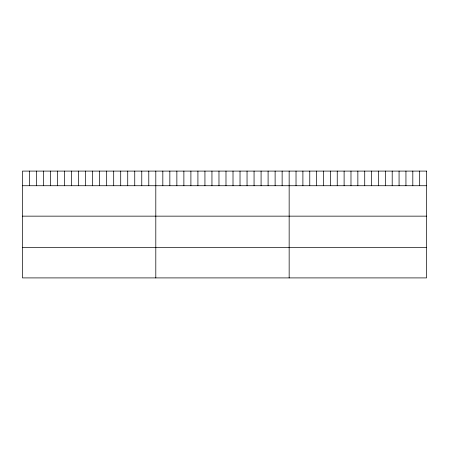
<?xml version="1.0" encoding="UTF-8"?>
<svg xmlns="http://www.w3.org/2000/svg" width="449" height="449" viewBox="0 0 449 449"><rect width="100%" height="100%" fill="white"/><g stroke="black" fill="none" stroke-linecap="round" stroke-linejoin="round"><path stroke-width="0.67" d="M22.45 185.729L426.55 185.729M22.45 216.149L426.55 216.149M22.45 247.489L426.55 247.489M419.68 171.091L419.68 185.729M412.811 171.091L412.811 185.729M405.941 171.091L405.941 185.729M399.071 171.091L399.071 185.729M392.202 171.091L392.202 185.729M385.332 171.091L385.332 185.729M378.462 171.091L378.462 185.729M371.592 171.091L371.592 185.729M364.723 171.091L364.723 185.729M357.853 171.091L357.853 185.729M350.983 171.091L350.983 185.729M344.114 171.091L344.114 185.729M337.244 171.091L337.244 185.729M330.374 171.091L330.374 185.729M323.505 171.091L323.505 185.729M316.635 171.091L316.635 185.729M309.765 171.091L309.765 185.729M302.895 171.091L302.895 185.729M296.026 171.091L296.026 185.729M289.156 171.091L289.156 277.909M282.135 171.091L282.135 185.729M275.119 171.091L275.119 185.729M268.098 171.091L268.098 185.729M261.082 171.091L261.082 185.729M254.061 171.091L254.061 185.729M247.045 171.091L247.045 185.729M240.024 171.091L240.024 185.729M233.009 171.091L233.009 185.729M225.987 171.091L225.987 185.729M218.972 171.091L218.972 185.729M211.95 171.091L211.95 185.729M204.935 171.091L204.935 185.729M197.914 171.091L197.914 185.729M190.898 171.091L190.898 185.729M183.877 171.091L183.877 185.729M176.861 171.091L176.861 185.729M169.84 171.091L169.84 185.729M162.824 171.091L162.824 185.729M155.803 171.091L155.803 277.909M148.782 171.091L148.782 185.729M141.766 171.091L141.766 185.729M134.745 171.091L134.745 185.729M127.729 171.091L127.729 185.729M120.708 171.091L120.708 185.729M113.692 171.091L113.692 185.729M106.671 171.091L106.671 185.729M99.656 171.091L99.656 185.729M92.634 171.091L92.634 185.729M85.619 171.091L85.619 185.729M78.597 171.091L78.597 185.729M71.582 171.091L71.582 185.729M64.561 171.091L64.561 185.729M57.545 171.091L57.545 185.729M50.524 171.091L50.524 185.729M43.508 171.091L43.508 185.729M36.487 171.091L36.487 185.729M29.471 171.091L29.471 185.729M426.55 171.091L22.45 171.091L22.45 277.909L426.55 277.909L426.55 171.091"/></g></svg>
